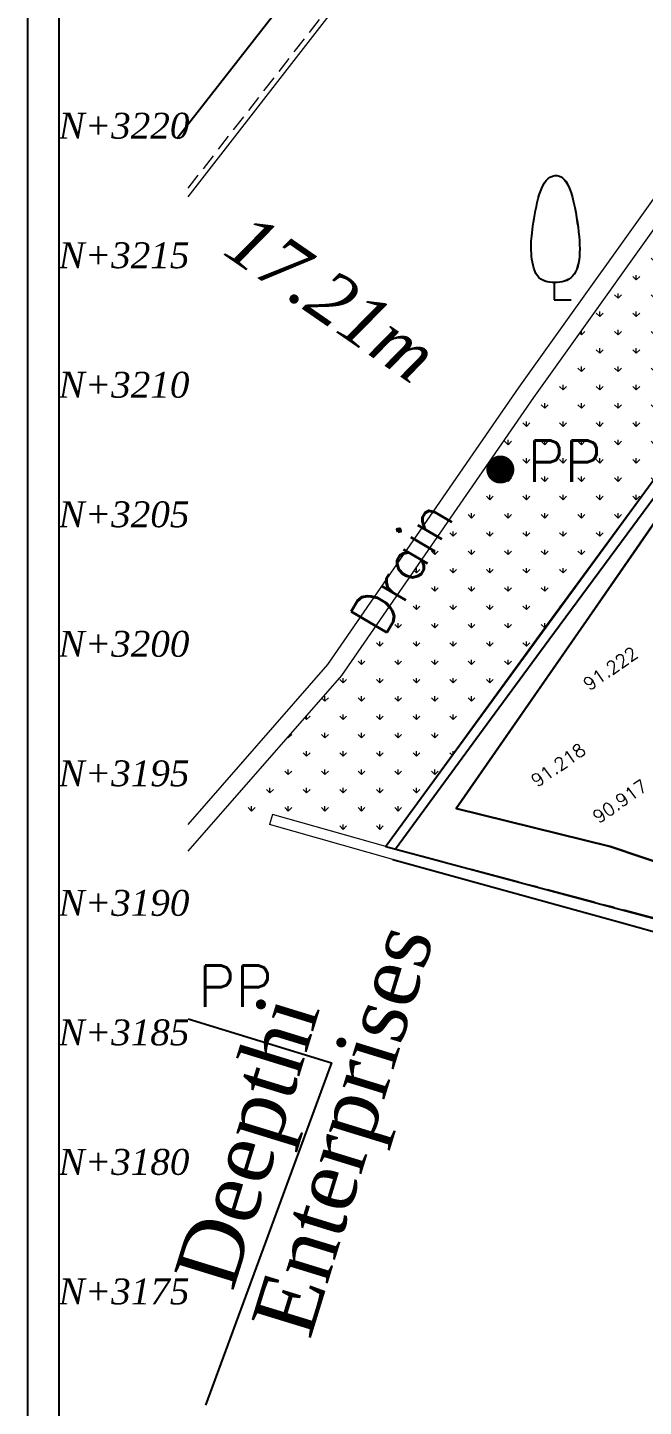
# Model space of a CAD drawing. Extents: x 1878645 to 3043969, y -1160829 to -603973.
# Drawn here: x 2144850 to 2168621, y -1133567 to -1080340 of the extents above; entities that cross this region are included whole.
import ezdxf
from ezdxf.enums import TextEntityAlignment as Align

# ---------------------------------------------------------------- set-up
doc = ezdxf.new("R2010")
doc.units = 0
doc.header["$LTSCALE"] = 100
doc.linetypes.add('Center', pattern=[50.8, 31.75, -6.35, 6.35, -6.35])
doc.linetypes.add('Hidden', pattern=[9.525, 6.35, -3.175])
doc.layers.add('A-SITE-BDRY', color=6, linetype='Center', lineweight=70)
for name, color, linetype in [('BOR', 100, 'Continuous'), ('BOUNDARY', 7, 'Continuous'), ('BUILDING', 151, 'Continuous'), ('BY MEASUREMENTS', 7, 'Continuous'), ('CUTTING', 8, 'Continuous'), ('Dim', 3, 'Continuous'), ('DRAIN', 5, 'Continuous'), ('LATLONG', 7, 'Continuous'), ('PL', 42, 'Continuous'), ('ROAD', 7, 'Continuous'), ('ROCK', 44, 'Continuous'), ('STREE', 3, 'Continuous'), ('TEMPLE', 6, 'Continuous'), ('TITLE', 7, 'Continuous'), ('WALL', 137, 'Continuous')]:
    doc.layers.add(name, color=color, linetype=linetype)
doc.styles.add('RC', font='simplex.shx', dxfattribs={"height": 4})
doc.styles.add('rs', font='romans.shx')
doc.styles.add('TR', font='times.ttf', dxfattribs={"height": 2.4})
doc.styles.add('TR1', font='timesi.ttf')

# ---------------------------------------------------------------- blocks, each defined once
blk = doc.blocks.new('TREE')
at = {"color": 3}
for p, q in [((0, 0.66), (0, 0)), ((0, 0), (0.655, 0))]:
    blk.add_line(p, q, dxfattribs=at)
blk.add_lwpolyline([(-0.654, 3.755), (-0.617, 3.902), (-0.577, 4.043), (-0.533, 4.177), (-0.485, 4.301), (-0.431, 4.414), (-0.372, 4.515), (-0.307, 4.603), (-0.235, 4.677), (-0.156, 4.733), (-0.071, 4.773), (0.018, 4.793), (0.109, 4.792), (0.2, 4.77), (0.288, 4.725), (0.373, 4.655), (0.453, 4.559), (0.525, 4.437), (0.59, 4.292), (0.648, 4.127), (0.7, 3.948), (0.747, 3.759), (0.789, 3.563), (0.826, 3.365), (0.86, 3.169), (0.89, 2.978), (0.917, 2.794), (0.939, 2.617), (0.958, 2.445), (0.971, 2.279), (0.979, 2.119), (0.982, 1.965), (0.979, 1.817), (0.97, 1.674), (0.955, 1.538), (0.933, 1.41), (0.903, 1.29), (0.867, 1.179), (0.822, 1.078), (0.77, 0.988), (0.71, 0.909), (0.642, 0.844), (0.566, 0.79), (0.483, 0.747), (0.396, 0.713), (0.304, 0.689), (0.21, 0.673), (0.114, 0.663), (0.016, 0.66), (-0.08, 0.662), (-0.176, 0.671), (-0.269, 0.687), (-0.358, 0.712), (-0.442, 0.747), (-0.52, 0.793), (-0.591, 0.852), (-0.653, 0.925), (-0.707, 1.012), (-0.752, 1.111), (-0.789, 1.219), (-0.819, 1.333), (-0.842, 1.451), (-0.861, 1.568), (-0.875, 1.683), (-0.884, 1.792), (-0.891, 1.893), (-0.895, 1.988), (-0.896, 2.08), (-0.894, 2.171), (-0.889, 2.264), (-0.882, 2.361), (-0.871, 2.465), (-0.858, 2.58), (-0.842, 2.706), (-0.823, 2.842), (-0.801, 2.987), (-0.777, 3.137), (-0.75, 3.291), (-0.72, 3.447), (-0.688, 3.602)], close=True, dxfattribs=at)
blk = doc.blocks.new('PP')
at = {"layer": 'TITLE', "color": 42, "const_width": 0.54}
blk.add_lwpolyline([(-0.27, 0, 1), (0.27, 0, 1)], format="xyb", close=True, dxfattribs=at)
at = {"layer": 'TITLE', "color": 42, "style": 'rs', "flags": 8}
blk.add_attdef('PP', (1.038, -0.475), '', height=1.6, dxfattribs=at)

msp = doc.modelspace()

# ---------------------------------------------------------------- hatches: boundary and pattern name
at = {"layer": 'DRAIN', "lineweight": 5}
h = msp.add_hatch(dxfattribs=at)
h.set_pattern_fill('GRASS', color=8, scale=1000)
h.set_pattern_definition([(90, (-2664021.3, -4304587.6), (-707.10678, 707.10678), [187.5, -1226.71356]), (45, (-2664021.3, -4304587.6), (-707.10678, 707.10678), [187.5, -812.5]), (135, (-2664021.3, -4304587.6), (-707.10678, -707.10678), [187.5, -812.5])])
h.paths.add_polyline_path([(2170088.72938, -1096337.61387), (2173954.72938, -1091127.61387), (2178761.72938, -1084474.61387), (2183188.72938, -1078422.61387), (2187951.72938, -1071840.61387), (2184190.72938, -1070999.61387), (2183338.89266, -1070766.30218), (2182497.72938, -1070342.61387), (2182132.90426, -1070158.8539), (2170789.77132, -1085658.63083), (2164388.2345, -1094617.5856), (2156982.27391, -1105346.05241), (2152391.19507, -1110602.55445), (2154189.35855, -1111108.65382), (2154297.72938, -1110723.61387), (2158675.23223, -1111955.67726), (2164923.72938, -1103368.61387)])
h.paths.add_polyline_path([(2164041.7996, -1098274.9612), (2167508.46627, -1098274.9612), (2167508.46627, -1095874.9612), (2164041.7996, -1095874.9612)], flags=24)
h.paths.add_polyline_path([(2174524.7996, -1080473.9612), (2177991.46627, -1080473.9612), (2177991.46627, -1078073.9612), (2174524.7996, -1078073.9612)], flags=25)
h.paths.add_polyline_path([(2158796.94635, -1104341.68643), (2162602.93131, -1097873.61641), (2160534.46222, -1096656.47401), (2156728.47726, -1103124.54403)], flags=24)
h.paths.add_polyline_path([(2167986.67388, -1100320.33559), (2179476.4653, -1084896.70956), (2176572.8272, -1082733.65166), (2165083.03578, -1098157.27769)], flags=25)
h.paths.add_polyline_path([(2161874.42348, -1104241.09312), (2164436.20455, -1103308.68106), (2164179.68945, -1102603.9116), (2161617.90837, -1103536.32365)], flags=24)
h.paths.add_polyline_path([(2156773.02586, -1110336.58279), (2159334.80694, -1109404.17073), (2159078.29183, -1108699.40126), (2156516.51076, -1109631.81332)], flags=24)
h.paths.add_polyline_path([(2173708.35401, -1080687.2357), (2176247.76145, -1079762.96698), (2175991.24634, -1079058.19752), (2173451.8389, -1079982.46624)], flags=25)
h.paths.add_polyline_path([(2169402.55256, -1086663.59934), (2171964.33363, -1085731.18728), (2171707.81852, -1085026.41782), (2169146.03745, -1085958.82988)], flags=24)
h.paths.add_polyline_path([(2163740.14122, -1094501.39795), (2166301.92229, -1093568.98589), (2166045.40719, -1092864.21643), (2163483.62611, -1093796.62849)], flags=25)
h.paths.add_polyline_path([(2157352.25759, -1106779.95751), (2159332.32418, -1106059.27221), (2159075.80907, -1105354.50274), (2157095.74248, -1106075.18804)], flags=24)
h.paths.add_polyline_path([(2153708.07406, -1108210.21084), (2156269.85513, -1107277.79878), (2156013.34002, -1106573.02932), (2153451.55895, -1107505.44138)], flags=25)
h.paths.add_polyline_path([(2180869.90657, -1073547.08922), (2183431.68764, -1072614.67717), (2183175.17254, -1071909.9077), (2180613.39146, -1072842.31976)], flags=24)
h.paths.add_polyline_path([(2179427.14837, -1075614.2292), (2181854.68764, -1074730.67717), (2181598.17254, -1074025.9077), (2179170.63326, -1074909.45974)], flags=24)
h.paths.add_polyline_path([(2174315.51982, -1082365.65814), (2176877.30089, -1081433.24608), (2176620.78578, -1080728.47661), (2174059.00471, -1081660.88867)], flags=24)
h.paths.add_polyline_path([(2172787.51982, -1084798.65814), (2175349.30089, -1083866.24608), (2175092.78578, -1083161.47661), (2172531.00471, -1084093.88867)], flags=24)
h.paths.add_polyline_path([(2170280.51982, -1088326.65814), (2172842.30089, -1087394.24608), (2172585.78578, -1086689.47661), (2170024.00471, -1087621.88867)], flags=24)
h.paths.add_polyline_path([(2165976.89345, -1095426.5148), (2168516.30089, -1094502.24608), (2168259.78578, -1093797.47661), (2165720.37834, -1094721.74534)], flags=24)
h.paths.add_polyline_path([(2164306.66744, -1099329.65814), (2166868.44851, -1098397.24608), (2166611.9334, -1097692.47661), (2164050.15233, -1098624.88867)], flags=24)
h.paths.add_polyline_path([(2166973.14011, -1097196.7914), (2169087.44851, -1096427.24608), (2168830.9334, -1095722.47661), (2166716.62501, -1096492.02194)], flags=24)
h.paths.add_polyline_path([(2170753.66744, -1091391.65814), (2173315.44851, -1090459.24608), (2173058.9334, -1089754.47661), (2170497.15233, -1090686.88867)], flags=24)
h.paths.add_polyline_path([(2174069.04107, -1086589.5148), (2176608.44851, -1085665.24608), (2176351.9334, -1084960.47661), (2173812.52596, -1085884.74534)], flags=24)
h.paths.add_polyline_path([(2178743.2938, -1080341.80147), (2181327.44851, -1079401.24608), (2181070.9334, -1078696.47661), (2178486.7787, -1079637.03201)], flags=24)
h.paths.add_polyline_path([(2169687.90924, -1095120.79812), (2172115.44851, -1094237.24608), (2171858.9334, -1093532.47661), (2169431.39413, -1094416.02865)], flags=24)

# ---------------------------------------------------------------- linework, layer by layer
at = {"layer": 'A-SITE-BDRY', "lineweight": 5, "ltscale": 0.6}
msp.add_lwpolyline([(2247109.10368, -1096656.41699), (2247109.10368, -1096656.41699), (2236933.72938, -1132665.61387), (2234901.72939, -1132105.61382), (2210942.72954, -1125842.61326), (2158675.23271, -1111955.67542), (2179929.83573, -1082877.73596)], dxfattribs=at)
at = {"layer": 'BOR', "flags": 128}
msp.add_lwpolyline([(2247109.10284, -1096656.41675), (2179929.83441, -1082877.73751), (2158675.23223, -1111955.67726), (2180841.08169, -1117897.16507), (2203371.43418, -1123816.18186), (2236933.72938, -1132665.61387), (2243040.95926, -1111210.15915), (2247109.10284, -1096656.41675)], dxfattribs=at)
msp.add_lwpolyline([(2247109.10284, -1096656.41675), (2179929.83441, -1082877.73751), (2158675.23223, -1111955.67726), (2180841.08169, -1117897.16507), (2203371.43418, -1123816.18186), (2236933.72938, -1132665.61387), (2243040.95926, -1111210.15915), (2247109.10284, -1096656.41675)], dxfattribs=at)
msp.add_lwpolyline([(2247109.10284, -1096656.41675), (2179929.83441, -1082877.73751), (2158675.23223, -1111955.67726), (2180841.08169, -1117897.16507), (2203371.43418, -1123816.18186), (2236933.72938, -1132665.61387), (2243040.95926, -1111210.15915), (2247109.10284, -1096656.41675)], dxfattribs=at)
at = {"layer": 'BOUNDARY', "color": 6, "lineweight": 15}
msp.add_line((2164923.72938, -1103368.61387), (2170088.72938, -1096337.61387), dxfattribs=at)
at = {"layer": 'BOUNDARY', "lineweight": 15}
msp.add_line((2158675.23223, -1111955.67726), (2164923.72938, -1103368.61387), dxfattribs=at)
at = {"layer": 'BUILDING'}
msp.add_lwpolyline([(2151049.72938, -1118608.731), (2156575.72938, -1120308.61387), (2151721.72938, -1133521.61387)], dxfattribs=at)
at = {"layer": 'CUTTING', "color": 1}
for points in [[(2201468.72938, -1092146.61387), (2199269.72938, -1089126.61387), (2196161.72938, -1086932.61387), (2191581.72938, -1084388.61387), (2186784.72938, -1082221.61387), (2183736.72938, -1081374.61387), (2181527.72938, -1084405.61387), (2177234.72938, -1088664.61387), (2173311.72938, -1093541.61387), (2170423.72938, -1097454.61387), (2166540.72938, -1103076.61387), (2161389.72938, -1110490.61387)], [(2161389.72938, -1110490.61387), (2167331.72938, -1111951.61387), (2174901.72938, -1114502.61387), (2181390.72938, -1116290.61387), (2187081.72938, -1117294.61387), (2193999.72938, -1119205.61387), (2194437.45587, -1119275.81019)]]:
    msp.add_lwpolyline(points, dxfattribs=at)
at = {"layer": 'Dim', "color": 40, "true_color": 0xf8d731}
msp.add_lwpolyline([(2171010.5294, -1113191.32573), (2167331.72938, -1111951.61387), (2164360.72938, -1111221.11387), (2161389.72938, -1110490.61387), (2168482.22938, -1100265.61387), (2169671.07808, -1098544.33975)], dxfattribs=at)
at = {"layer": 'DRAIN', "linetype": 'Hidden', "lineweight": 5}
msp.add_lwpolyline([(2151049.72938, -1086542.02057), (2156601.55688, -1079406.06998), (2162825.20656, -1070446.8929), (2168713.01463, -1061886.26403), (2174105.8349, -1054628.61387)], dxfattribs=at)
at = {"layer": 'DRAIN', "lineweight": 5}
msp.add_lwpolyline([(2151049.72938, -1112138.44991), (2156982.27391, -1105346.05241), (2164388.2345, -1094617.5856), (2170789.77132, -1085658.63083), (2182529.72938, -1069616.61387), (2182529.72938, -1069616.61387)], dxfattribs=at)
at = {"layer": 'ROAD', "lineweight": 5}
for points in [[(2151049.72938, -1086867.72489), (2156762.72938, -1079524.61387), (2162989.72938, -1070560.61387), (2168875.72938, -1062002.61387), (2174355.00376, -1054628.61387)], [(2151049.72938, -1111099.12122), (2156441.72938, -1104925.61387), (2163828.72938, -1094224.61387), (2170236.72938, -1085256.61387), (2182059.72938, -1069267.61387), (2182059.72938, -1069267.61387)]]:
    msp.add_lwpolyline(points, dxfattribs=at)
at = {"layer": 'STREE', "color": 3}
for p, q in [((2165179.72938, -1090183.16514), (2165179.72938, -1090843.61387)), ((2165179.72938, -1090843.61387), (2165834.38245, -1090843.61387))]:
    msp.add_line(p, q, dxfattribs=at)
msp.add_lwpolyline([(2164525.87436, -1087088.92378), (2164562.92749, -1086941.42363), (2164603.06924, -1086800.32824), (2164646.94304, -1086667.04557), (2164695.19236, -1086542.98357), (2164748.46064, -1086429.55019), (2164807.39132, -1086328.15339), (2164872.62786, -1086240.2011), (2164944.8137, -1086167.1013), (2165024.16784, -1086110.25863), (2165109.21151, -1086071.06459), (2165198.04147, -1086050.90738), (2165288.75451, -1086051.17522), (2165379.44738, -1086073.25629), (2165468.21688, -1086118.53882), (2165553.15976, -1086188.41099), (2165632.37282, -1086284.26103), (2165704.36001, -1086406.54356), (2165769.25414, -1086551.97902), (2165827.5952, -1086716.35424), (2165879.92319, -1086895.45608), (2165926.77811, -1087085.0714), (2165968.69995, -1087280.98706), (2166006.2287, -1087478.9899), (2166039.90437, -1087674.86679), (2166070.1178, -1087865.12124), (2166096.66326, -1088049.12349), (2166119.18585, -1088226.96044), (2166137.33068, -1088398.719), (2166150.74286, -1088564.48606), (2166159.06751, -1088724.34852), (2166161.94973, -1088878.39329), (2166159.03463, -1089026.70727), (2166149.97783, -1089169.21505), (2166134.47694, -1089305.19196), (2166112.24006, -1089433.75103), (2166082.97531, -1089554.00527), (2166046.3908, -1089665.06772), (2166002.19464, -1089766.05138), (2165950.09495, -1089856.06929), (2165889.79983, -1089934.23447), (2165821.24945, -1089999.9668), (2165745.31216, -1090053.91367), (2165663.08837, -1090097.02935), (2165575.67849, -1090130.26808), (2165484.18291, -1090154.58413), (2165389.70206, -1090170.93174), (2165293.33633, -1090180.26518), (2165196.18613, -1090183.5387), (2165099.35888, -1090181.34078), (2165003.99008, -1090172.79679), (2164911.22224, -1090156.66633), (2164822.19786, -1090131.70899), (2164738.05947, -1090096.68436), (2164659.94956, -1090050.35204), (2164589.01064, -1089991.47162), (2164526.38524, -1089918.8027), (2164472.89059, -1089831.80691), (2164428.0429, -1089732.7541), (2164391.03313, -1089624.61615), (2164361.05223, -1089510.36493), (2164337.29113, -1089392.97233), (2164318.94078, -1089275.41024), (2164305.19214, -1089160.65054), (2164295.23616, -1089051.66511), (2164288.39462, -1088950.48763), (2164284.51277, -1088855.39901), (2164283.56666, -1088763.74197), (2164285.53237, -1088672.8592), (2164290.38598, -1088580.09342), (2164298.10357, -1088482.78734), (2164308.66121, -1088378.28366), (2164322.03496, -1088263.92509), (2164338.19767, -1088137.86199), (2164357.1092, -1088001.47534), (2164378.72617, -1087856.95377), (2164403.0052, -1087706.48588), (2164429.90292, -1087552.26032), (2164459.37593, -1087396.4657), (2164491.38087, -1087241.29064)], close=True, dxfattribs=at)
at = {"layer": 'TEMPLE'}
msp.add_lwpolyline([(2257249.72938, -1048428.61387), (2144849.72938, -1048428.61387), (2144849.72938, -1160828.61387), (2257249.72938, -1160828.61387)], close=True, dxfattribs=at)
msp.add_lwpolyline([(2256049.72938, -1049628.61387), (2146049.72938, -1049628.61387), (2146049.72938, -1159628.61387), (2256049.72938, -1159628.61387), (2256049.72938, -1049628.61387)], dxfattribs=at)
at = {"layer": 'TITLE', "color": 42, "const_width": 540}
msp.add_lwpolyline([(2162828.72938, -1097399.61387, 1), (2163368.72938, -1097399.61387, 1)], format="xyb", close=True, dxfattribs=at)
at = {"layer": 'WALL'}
for points in [[(2188112.22395, -1072302.57548), (2186169.1758, -1075004.56854), (2183450.87141, -1078763.98951), (2180384.6799, -1082997.25414), (2178464.67303, -1085652.64689), (2176820.97111, -1087877.59702), (2171628.96632, -1094969.60357), (2164969.95098, -1103982.62432), (2162582.45176, -1107242.94047), (2159052.61147, -1112058.45876)], [(2154629.72938, -1079494.61387), (2150612.30153, -1084628.61387)], [(2158950.35855, -1112448.65381), (2167850.11159, -1114906.42393), (2180020.80028, -1118307.89589), (2180024.55718, -1118308.8677)]]:
    msp.add_lwpolyline(points, dxfattribs=at)
at = {"layer": 'WALL', "lineweight": 5}
for points in [[(2154297.72938, -1110723.61387), (2154189.35855, -1111108.65382)], [(2158675.23223, -1111955.67726), (2154297.72938, -1110723.61387)], [(2158950.35855, -1112448.65381), (2154189.35855, -1111108.65382)]]:
    msp.add_lwpolyline(points, dxfattribs=at)

# ---------------------------------------------------------------- block references
at = {"layer": 'PL', "xscale": 1000, "yscale": 1000, "zscale": 1000}
msp.add_blockref('PP', (2163098.72938, -1097399.61387), dxfattribs=at).add_auto_attribs({'PP': 'PP'})
at = {"layer": 'STREE', "xscale": 1000, "yscale": 1000, "zscale": 1000}
msp.add_blockref('TREE', (2165179.72938, -1090843.61387), dxfattribs=at)

# ---------------------------------------------------------------- texts
at = {"layer": 'BUILDING', "color": 7, "style": 'TR'}
for s, p in [('Enterprises', (2155757.37341, -1131022.53962)), ('Deepthi', (2152772.13839, -1129166.63554))]:
    msp.add_text(s, height=2400, rotation=72.901294894, dxfattribs=at).set_placement(p)
at = {"layer": 'BY MEASUREMENTS', "color": 7, "lineweight": 5, "insert": (2156571.64283, -1090789.60137), "char_height": 2000, "attachment_point": 5, "rotation": 325.382319848, "style": 'TR1'}
msp.add_mtext('\\A1;17.21m', dxfattribs=at)
at = {"layer": 'DRAIN', "color": 7, "lineweight": 5, "style": 'RC'}
msp.add_text('Drain', height=1600, rotation=59.52630912, dxfattribs=at).set_placement((2158577.77969, -1103925.41588))
at = {"layer": 'LATLONG', "style": 'TR1'}
for s, p in [('N+3220', (2146049.72938, -1084628.61387)), ('N+3215', (2146049.72938, -1089628.61387)), ('N+3210', (2146049.72938, -1094628.61387)), ('N+3205', (2146049.72938, -1099628.61387)), ('N+3200', (2146049.72938, -1104628.61387)), ('N+3195', (2146049.72938, -1109628.61387)), ('N+3190', (2146049.72938, -1114628.61387)), ('N+3185', (2146049.72938, -1119628.61387)), ('N+3180', (2146049.72938, -1124628.61387)), ('N+3175', (2146049.72938, -1129628.61387))]:
    msp.add_text(s, height=1000, dxfattribs=at).set_placement(p)
at = {"layer": 'ROCK', "color": 6, "style": 'rs'}
for s, p in [('91.222', (2168312.96843, -1104403.55875)), ('91.218', (2166298.59311, -1108132.51677)), ('90.917', (2168677.97294, -1109531.23377))]:
    msp.add_text(s, height=500, rotation=35, dxfattribs=at).set_placement(p, align=Align.MIDDLE_RIGHT)
at = {"layer": 'TITLE', "color": 42, "style": 'rs'}
for p in [(2164137.03769, -1097874.9612), (2151430.03769, -1118147.9612)]:
    msp.add_text('PP', height=1600, dxfattribs=at).set_placement(p)

doc.saveas('drawing.dxf')
